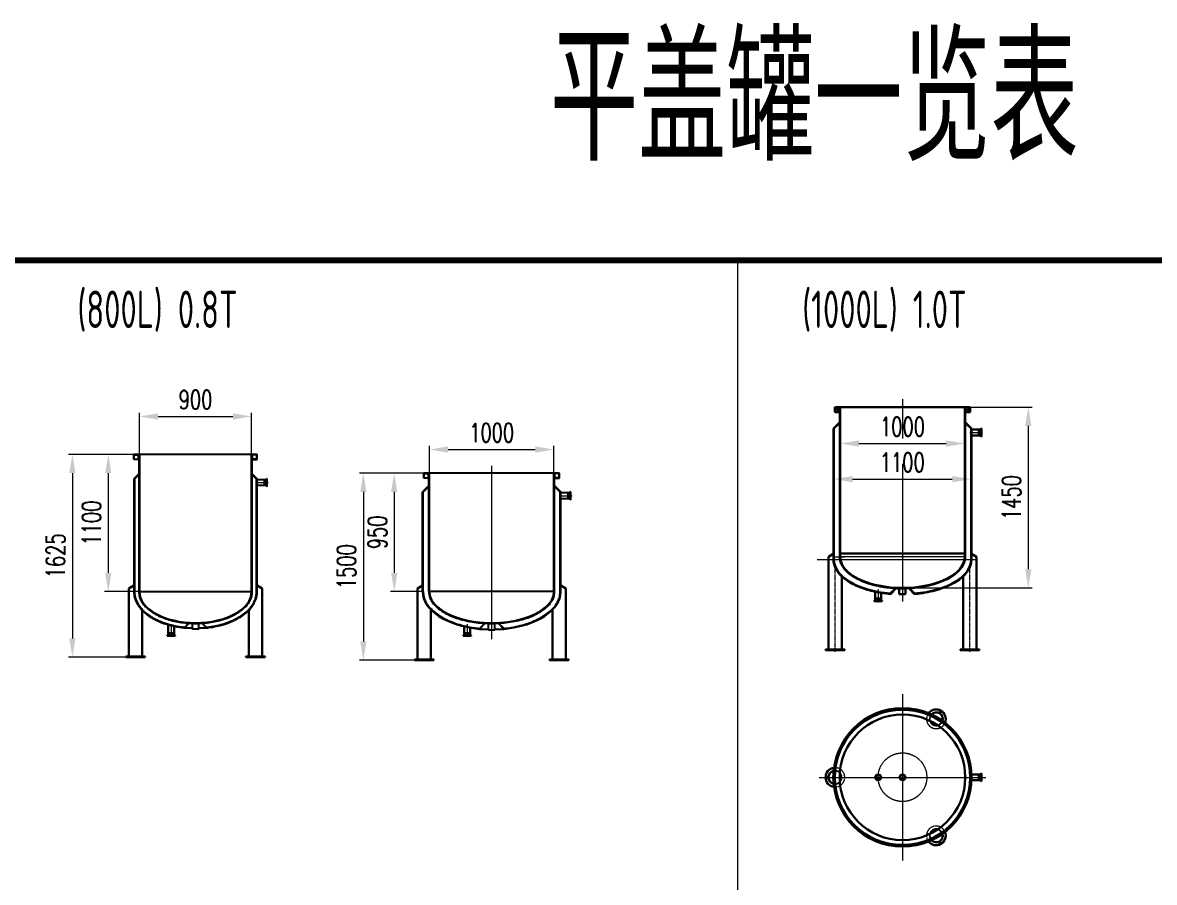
# Model space of a CAD drawing. Header units: inches. Extents: x -169 to 133840, y -13253 to 11464.
# Drawn here: x 17607 to 26689, y 4469 to 11364 of the extents above; entities that cross this region are included whole.
import ezdxf

# ---------------------------------------------------------------- set-up
doc = ezdxf.new("R2010")
doc.units = ezdxf.units.IN
doc.header["$MEASUREMENT"] = 0
doc.linetypes.add('ACAD_ISO02W100', pattern=[15, 12, -3])
doc.linetypes.add('CENTER2', pattern=[1.125, 0.75, -0.125, 0.125, -0.125])
for name, color, linetype, lineweight in [('00', 93, 'Continuous', 25), ('1', 1, 'Continuous', 15), ('cc', 93, 'Continuous', 15), ('lk', 7, 'Continuous', 30), ('xx', 1, 'ACAD_ISO02W100', 15), ('zx', 1, 'CENTER2', 15), ('标注', 93, 'Continuous', 18)]:
    doc.layers.add(name, color=color, linetype=linetype, lineweight=lineweight)
doc.styles.get("Standard").update_dxf_attribs({"font": 'isocp.shx', "width": 0.707, "bigfont": 'hztxt.shx'})
doc.styles.add('style1', font='txt.shx', dxfattribs={"width": 0.7})
doc.dimstyles.new('iso-025', dxfattribs={"dimscale": 60, "dimtxt": 2.5, "dimasz": 2.5, "dimexe": 0.5, "dimexo": 0, "dimgap": 1, "dimtad": 1, "dimdec": 0, "dimdsep": 46, "dimtxsty": 'style1', "dimcen": 3, "dimclrd": 256, "dimclre": 256, "dimclrt": 256, "dimadec": 0, "dimazin": 2, "dimtfac": 1, "dimtdec": 0, "dimtmove": 0, "dimatfit": 0, "dimfxl": 0, "dimtolj": 1, "dimtzin": 0, "dimlwd": -1, "dimlwe": -1, "dimarcsym": 0})

# ---------------------------------------------------------------- blocks, each defined once
blk = doc.blocks.new('A$C0A10510D')
at = {"layer": 'lk'}
for p, q in [((14, 56), (0, 56)), ((0, 8), (0, 56)), ((14, 8), (0, 8)), ((18.5, 64), (14, 56)), ((14, 8), (14, 56)), ((18.5, 0), (14, 8)), ((21, 64), (18.5, 64)), ((18.5, 64), (18.5, 0)), ((21, 0), (21, 64)), ((21, 0), (18.5, 0))]:
    blk.add_line(p, q, dxfattribs=at)
at = {"layer": 'xx'}
for p, q in [((21, 54), (0, 54)), ((21, 10), (0, 10))]:
    blk.add_line(p, q, dxfattribs=at)
blk = doc.blocks.new('A$C325A4956')
at = {"layer": 'lk'}
for p, q in [((0, 8), (0, 56)), ((14, 56), (0, 56)), ((14, 8), (0, 8)), ((18.5, 64), (14, 56)), ((14, 8), (14, 56)), ((18.5, 0), (14, 8)), ((18.5, 64), (18.5, 0)), ((21, 64), (18.5, 64)), ((21, 0), (18.5, 0)), ((21, 0), (21, 64))]:
    blk.add_line(p, q, dxfattribs=at)
at = {"layer": 'xx'}
for p, q in [((21, 54), (0, 54)), ((21, 10), (0, 10))]:
    blk.add_line(p, q, dxfattribs=at)
blk = doc.blocks.new('A$C145C76D1')
at = {"layer": 'lk'}
for p, q in [((71.7, 56), (14.2, 56)), ((71.7, 8), (14.2, 8))]:
    blk.add_line(p, q, dxfattribs=at)
at = {"layer": 'zx'}
blk.add_line((0, 32), (103.6, 32), dxfattribs=at)
at = {"layer": 'lk'}
blk.add_blockref('A$C0A10510D', (71.7, 0), dxfattribs=at)
at = {"layer": 'zx'}
blk.add_blockref('A$C325A4956', (71.7, 0), dxfattribs=at)
blk = doc.blocks.new('*D113')
at = {"layer": 'cc'}
for p, q in [((24167.2, 7897.6), (24167.2, 8018.7)), ((25167.2, 7889.8), (25167.2, 8018.7)), ((24317.2, 7988.7), (25017.2, 7988.7))]:
    blk.add_line(p, q, dxfattribs=at)
for points in [[(24317.2, 8013.7), (24317.2, 7963.7), (24167.2, 7988.7)], [(25017.2, 8013.7), (25017.2, 7963.7), (25167.2, 7988.7)]]:
    blk.add_solid(points, dxfattribs=at)
at = {"layer": 'Defpoints', "color": 0}
for p in [(25167.2, 7988.7), (24167.2, 7897.6), (25167.2, 7889.8)]:
    blk.add_point(p, dxfattribs=at)
at = {"layer": 'cc', "insert": (24667.2, 8123.7), "char_height": 150, "attachment_point": 5, "style": 'style1'}
blk.add_mtext('\\A1;1000', dxfattribs=at)
blk = doc.blocks.new('*D114')
at = {"layer": 'cc'}
for p, q in [((24117.2, 7659.2), (24117.2, 7732.7)), ((25217.2, 7664.7), (25217.2, 7732.7)), ((24267.2, 7702.7), (25067.2, 7702.7))]:
    blk.add_line(p, q, dxfattribs=at)
for points in [[(24267.2, 7727.7), (24267.2, 7677.7), (24117.2, 7702.7)], [(25067.2, 7727.7), (25067.2, 7677.7), (25217.2, 7702.7)]]:
    blk.add_solid(points, dxfattribs=at)
at = {"layer": 'Defpoints', "color": 0}
for p in [(24117.2, 7659.2), (25217.2, 7702.7), (25217.2, 7664.7)]:
    blk.add_point(p, dxfattribs=at)
at = {"layer": 'cc', "insert": (24665.5, 7837.7), "char_height": 150, "attachment_point": 5, "style": 'style1'}
blk.add_mtext('\\A1;1100', dxfattribs=at)
blk = doc.blocks.new('*D115')
at = {"layer": 'cc'}
for p, q in [((25211.2, 8280.2), (25706.9, 8280.2)), ((25676.9, 8130.2), (25676.9, 6980.2)), ((24667.2, 6830.2), (25706.9, 6830.2))]:
    blk.add_line(p, q, dxfattribs=at)
for points in [[(25651.9, 8130.2), (25701.9, 8130.2), (25676.9, 8280.2)], [(25651.9, 6980.2), (25701.9, 6980.2), (25676.9, 6830.2)]]:
    blk.add_solid(points, dxfattribs=at)
at = {"layer": 'Defpoints', "color": 0}
for p in [(25211.2, 8280.2), (24667.2, 6830.2), (25676.9, 6830.2)]:
    blk.add_point(p, dxfattribs=at)
at = {"layer": 'cc', "insert": (25541.9, 7555.2), "char_height": 150, "attachment_point": 5, "rotation": 90, "style": 'style1'}
blk.add_mtext('\\A1;1450', dxfattribs=at)
blk = doc.blocks.new('*D237')
at = {"layer": 'cc'}
for p, q in [((18544, 7900.9), (18544, 8235.7)), ((18694, 8205.7), (19294, 8205.7)), ((19444, 7900.9), (19444, 8235.7))]:
    blk.add_line(p, q, dxfattribs=at)
for points in [[(18694, 8230.7), (18694, 8180.7), (18544, 8205.7)], [(19294, 8230.7), (19294, 8180.7), (19444, 8205.7)]]:
    blk.add_solid(points, dxfattribs=at)
at = {"layer": 'Defpoints', "color": 0}
for p in [(19444, 8205.7), (18544, 7900.9), (19444, 7900.9)]:
    blk.add_point(p, dxfattribs=at)
at = {"layer": 'cc', "insert": (18994, 8340.7), "char_height": 150, "attachment_point": 5, "style": 'style1'}
blk.add_mtext('\\A1;900', dxfattribs=at)
blk = doc.blocks.new('*D238')
at = {"layer": 'cc'}
for p, q in [((20825.7, 7750.9), (20310.7, 7750.9)), ((20340.7, 7600.9), (20340.7, 6400.9)), ((20751.7, 6250.9), (20310.7, 6250.9))]:
    blk.add_line(p, q, dxfattribs=at)
for points in [[(20315.7, 7600.9), (20365.7, 7600.9), (20340.7, 7750.9)], [(20315.7, 6400.9), (20365.7, 6400.9), (20340.7, 6250.9)]]:
    blk.add_solid(points, dxfattribs=at)
at = {"layer": 'Defpoints', "color": 0}
for p in [(20825.7, 7750.9), (20340.7, 6250.9), (20751.7, 6250.9)]:
    blk.add_point(p, dxfattribs=at)
at = {"layer": 'cc', "insert": (20205.7, 7000.9), "char_height": 150, "attachment_point": 5, "rotation": 90, "style": 'style1'}
blk.add_mtext('\\A1;1500', dxfattribs=at)
blk = doc.blocks.new('*D239')
at = {"layer": 'cc'}
for p, q in [((20870.7, 7750.9), (20870.7, 7970.3)), ((21020.7, 7940.3), (21720.7, 7940.3)), ((21870.7, 7750.9), (21870.7, 7970.3))]:
    blk.add_line(p, q, dxfattribs=at)
for points in [[(21020.7, 7965.3), (21020.7, 7915.3), (20870.7, 7940.3)], [(21720.7, 7965.3), (21720.7, 7915.3), (21870.7, 7940.3)]]:
    blk.add_solid(points, dxfattribs=at)
at = {"layer": 'Defpoints', "color": 0}
for p in [(21870.7, 7940.3), (20870.7, 7750.9), (21870.7, 7750.9)]:
    blk.add_point(p, dxfattribs=at)
at = {"layer": 'cc', "insert": (21370.7, 8075.3), "char_height": 150, "attachment_point": 5, "style": 'style1'}
blk.add_mtext('\\A1;1000', dxfattribs=at)
blk = doc.blocks.new('*D240')
at = {"layer": 'cc'}
for p, q in [((20825.7, 7750.9), (20558.5, 7750.9)), ((20588.5, 7600.9), (20588.5, 6950.9)), ((20815.7, 6800.9), (20558.5, 6800.9))]:
    blk.add_line(p, q, dxfattribs=at)
for points in [[(20563.5, 7600.9), (20613.5, 7600.9), (20588.5, 7750.9)], [(20563.5, 6950.9), (20613.5, 6950.9), (20588.5, 6800.9)]]:
    blk.add_solid(points, dxfattribs=at)
at = {"layer": 'Defpoints', "color": 0}
for p in [(20825.7, 7750.9), (20588.5, 6800.9), (20815.7, 6800.9)]:
    blk.add_point(p, dxfattribs=at)
at = {"layer": 'cc', "insert": (20453.5, 7275.9), "char_height": 150, "attachment_point": 5, "rotation": 90, "style": 'style1'}
blk.add_mtext('\\A1;950', dxfattribs=at)
blk = doc.blocks.new('*D241')
at = {"layer": 'cc'}
for p, q in [((18499, 7900.9), (17975.9, 7900.9)), ((18005.9, 7750.9), (18005.9, 6425.9)), ((18435, 6275.9), (17975.9, 6275.9))]:
    blk.add_line(p, q, dxfattribs=at)
for points in [[(17980.9, 7750.9), (18030.9, 7750.9), (18005.9, 7900.9)], [(17980.9, 6425.9), (18030.9, 6425.9), (18005.9, 6275.9)]]:
    blk.add_solid(points, dxfattribs=at)
at = {"layer": 'Defpoints', "color": 0}
for p in [(18499, 7900.9), (18005.9, 6275.9), (18435, 6275.9)]:
    blk.add_point(p, dxfattribs=at)
at = {"layer": 'cc', "insert": (17870.9, 7088.4), "char_height": 150, "attachment_point": 5, "rotation": 90, "style": 'style1'}
blk.add_mtext('\\A1;1625', dxfattribs=at)
blk = doc.blocks.new('*D242')
at = {"layer": 'cc'}
for p, q in [((18499, 7900.9), (18264.2, 7900.9)), ((18294.2, 7750.9), (18294.2, 6950.9)), ((18544, 6800.9), (18264.2, 6800.9))]:
    blk.add_line(p, q, dxfattribs=at)
for points in [[(18269.2, 7750.9), (18319.2, 7750.9), (18294.2, 7900.9)], [(18269.2, 6950.9), (18319.2, 6950.9), (18294.2, 6800.9)]]:
    blk.add_solid(points, dxfattribs=at)
at = {"layer": 'Defpoints', "color": 0}
for p in [(18499, 7900.9), (18294.2, 6800.9), (18544, 6800.9)]:
    blk.add_point(p, dxfattribs=at)
at = {"layer": 'cc', "insert": (18159.2, 7350.9), "char_height": 150, "attachment_point": 5, "rotation": 90, "style": 'style1'}
blk.add_mtext('\\A1;1100', dxfattribs=at)

msp = doc.modelspace()

# ---------------------------------------------------------------- hatches: boundary and pattern name
at = {"layer": '标注', "lineweight": 15}
h = msp.add_hatch(dxfattribs=at)
h.set_pattern_fill('ANSI31', color=256, scale=3, style=0)
h.set_pattern_definition([(45, (49940.786, 5192.888), (-6.735192, 6.735192), [])])
h.paths.add_polyline_path([(24163.2, 8280.2), (24123.2, 8280.2), (24123.2, 8240.2), (24163.2, 8240.2)])
h.paths.add_polyline_path([(24160.2, 8277.2), (24160.2, 8243.2), (24126.2, 8243.2), (24126.2, 8277.2)], flags=16)
h = msp.add_hatch(dxfattribs=at)
h.set_pattern_fill('ANSI31', color=256, scale=3, style=0)
h.set_pattern_definition([(45, (49938.786, 5192.888), (-6.735192, 6.735192), [])])
h.paths.add_polyline_path([(25211.2, 8280.2), (25171.2, 8280.2), (25171.2, 8240.2), (25211.2, 8240.2)])
h.paths.add_polyline_path([(25208.2, 8277.2), (25174.2, 8277.2), (25174.2, 8243.2), (25208.2, 8243.2)], flags=16)
for points in [[(24115.1, 8110.2), (24114.2, 8109.4), (24114.2, 8108.1), (24117.2, 8108.1)], [(25220.2, 8109.4), (25219.3, 8110.2), (25217.2, 8108.1), (25220.2, 8108.1)]]:
    msp.add_hatch(color=256, dxfattribs=at).paths.add_polyline_path(points)
h = msp.add_hatch(color=256, dxfattribs=at)
edge = h.paths.add_edge_path()
edge.add_spline(control_points=[(24163.2, 8158.1), (24161.4, 8157.1), (24159.6, 8156.2), (24159.8, 8154.9)], knot_values=[4.332554, 4.332554, 4.332554, 4.332554, 8.955947, 8.955947, 8.955947, 8.955947], degree=3, periodic=0)
edge.add_spline(control_points=[(24159.8, 8154.9), (24159.8, 8154.9), (24159.9, 8154.1), (24160.9, 8153.2), (24161.9, 8152.8)], knot_values=[1.332532, 1.332532, 1.332532, 1.332532, 1.332599, 4.332554, 4.332554, 4.332554, 4.332554], degree=3, periodic=0)
edge.add_spline(control_points=[(24161.9, 8152.8), (24162.4, 8152.7), (24162.8, 8152.6), (24163.2, 8152.5)], knot_values=[0.000066, 0.000066, 0.000066, 0.000066, 1.332532, 1.332532, 1.332532, 1.332532], degree=3, periodic=0)
edge.add_line((24163.2, 8152.5), (24163.2, 8158.1))
h = msp.add_hatch(color=256, dxfattribs=at)
edge = h.paths.add_edge_path()
edge.add_spline(control_points=[(25174.6, 8154.9), (25174.9, 8156.2), (25173, 8157.1), (25171.2, 8158.1)], knot_values=[4.332493, 4.332493, 4.332493, 4.332493, 8.956008, 8.956008, 8.956008, 8.956008], degree=3, periodic=0)
edge.add_line((25171.2, 8158.1), (25171.2, 8152.5))
edge.add_spline(control_points=[(25171.2, 8152.5), (25171.7, 8152.6), (25172.1, 8152.7), (25172.5, 8152.8)], knot_values=[0, 0, 0, 0, 1.332493, 1.332493, 1.332493, 1.332493], degree=3, periodic=0)
edge.add_spline(control_points=[(25172.5, 8152.8), (25173.5, 8153.2), (25174.5, 8154.1), (25174.6, 8154.9)], knot_values=[1.332493, 1.332493, 1.332493, 1.332493, 4.332493, 4.332493, 4.332493, 4.332493], degree=3, periodic=0)
h = msp.add_hatch(dxfattribs=at)
h.set_pattern_fill('ANSI31', color=256, scale=0.5, style=0)
h.set_pattern_definition([(135, (36620.2502, 3248.3192), (1.12253202, 1.12253202), [])])
h.paths.add_polyline_path([(24050.2, 6335.2), (24054.7, 6335.2), (24054.7, 6330.2), (24050.2, 6330.2)])
edge = h.paths.add_edge_path()
edge.add_line((24068.7, 6335.2), (24070.6, 6335.2))
edge.add_spline(control_points=[(24070.6, 6335.2), (24071.5, 6334.5), (24073.2, 6333), (24072.1, 6331.1), (24071.5, 6330.2)], knot_values=[0, 0, 0, 0, 2.93911, 5.826758, 5.826758, 5.826758, 5.826758], degree=3, periodic=0)
edge.add_line((24071.5, 6330.2), (24068.7, 6330.2))
edge.add_line((24068.7, 6330.2), (24068.7, 6335.2))

# ---------------------------------------------------------------- linework, layer by layer
for p, q in [((19489, 7900.9), (18499, 7900.9)), ((18499, 7860.9), (18499, 7900.9)), ((18539, 7860.9), (18499, 7860.9)), ((18502, 7863.9), (18502, 7897.9)), ((18502, 7897.9), (18536, 7897.9)), ((18502, 7863.9), (18536, 7863.9)), ((18536, 7863.9), (18536, 7897.9)), ((18539, 7900.9), (18539, 6800.9)), ((18544, 7900.9), (18544, 6800.9)), ((19444, 6800.9), (19444, 7900.9)), ((19449, 6800.9), (19449, 7900.9)), ((19449, 7860.9), (19489, 7860.9)), ((19452, 7863.9), (19452, 7897.9)), ((19486, 7897.9), (19452, 7897.9)), ((19486, 7863.9), (19452, 7863.9)), ((19486, 7863.9), (19486, 7897.9)), ((19489, 7860.9), (19489, 7900.9)), ((18539, 7745.9), (18499, 7705.9)), ((18539, 7738.8), (18504, 7703.8)), ((19449, 7745.9), (19489, 7705.9)), ((19449, 7738.8), (19484, 7703.8)), ((21915.7, 7750.9), (20825.7, 7750.9)), ((20825.7, 7710.9), (20825.7, 7750.9)), ((20828.7, 7713.9), (20828.7, 7747.9)), ((20828.7, 7747.9), (20862.7, 7747.9)), ((20862.7, 7713.9), (20862.7, 7747.9)), ((20865.7, 6800.9), (20865.7, 7750.9)), ((20870.7, 6800.9), (20870.7, 7750.9)), ((21870.7, 6800.9), (21870.7, 7750.9)), ((21875.7, 6800.9), (21875.7, 7750.9)), ((21878.7, 7713.9), (21878.7, 7747.9)), ((21912.7, 7747.9), (21878.7, 7747.9)), ((21912.7, 7713.9), (21912.7, 7747.9)), ((21915.7, 7710.9), (21915.7, 7750.9)), ((18499, 7705.9), (18499, 6800.9)), ((18504, 7703.8), (18504, 6800.9)), ((19484, 6800.9), (19484, 7703.8)), ((19548, 7698.7), (19484, 7698.7)), ((19548, 7650.7), (19484, 7650.7)), ((19489, 6800.9), (19489, 7705.9)), ((19548, 7650.7), (19548, 7698.7)), ((19562, 7698.7), (19548, 7698.7)), ((19562, 7698.7), (19548, 7698.7)), ((19548, 7650.7), (19548, 7698.7)), ((19562, 7650.7), (19548, 7650.7)), ((19562, 7650.7), (19548, 7650.7)), ((19566.5, 7706.7), (19562, 7698.7)), ((19566.5, 7706.7), (19562, 7698.7)), ((19562, 7650.7), (19562, 7698.7)), ((19562, 7650.7), (19562, 7698.7)), ((19566.5, 7642.7), (19562, 7650.7)), ((19566.5, 7642.7), (19562, 7650.7)), ((19566.5, 7706.7), (19566.5, 7642.7)), ((19569, 7706.7), (19566.5, 7706.7)), ((19569, 7706.7), (19566.5, 7706.7)), ((19566.5, 7706.7), (19566.5, 7642.7)), ((19569, 7642.7), (19566.5, 7642.7)), ((19569, 7642.7), (19566.5, 7642.7)), ((19569, 7642.7), (19569, 7706.7)), ((19569, 7642.7), (19569, 7706.7)), ((20865.7, 7650.9), (20815.7, 7600.9)), ((20865.7, 7643.8), (20820.7, 7598.8)), ((20865.7, 7710.9), (20825.7, 7710.9)), ((20828.7, 7713.9), (20862.7, 7713.9)), ((21875.7, 7710.9), (21915.7, 7710.9)), ((21875.7, 7650.9), (21925.7, 7600.9)), ((21875.7, 7643.8), (21920.7, 7598.8)), ((21912.7, 7713.9), (21878.7, 7713.9)), ((20815.7, 6800.9), (20815.7, 7600.9)), ((20820.7, 7598.8), (20815.7, 7598.8)), ((20820.7, 7598.8), (20817.2, 7602.3)), ((20820.7, 6800.9), (20820.7, 7598.8)), ((21920.7, 7598.8), (21924.2, 7602.3)), ((21920.7, 6800.9), (21920.7, 7598.8)), ((21920.7, 7598.8), (21925.7, 7598.8)), ((21984.7, 7593.7), (21920.7, 7593.7)), ((21984.7, 7545.7), (21920.7, 7545.7)), ((21925.7, 6800.9), (21925.7, 7600.9)), ((21984.7, 7545.7), (21984.7, 7593.7)), ((21998.7, 7593.7), (21984.7, 7593.7)), ((21998.7, 7593.7), (21984.7, 7593.7)), ((21984.7, 7545.7), (21984.7, 7593.7)), ((21998.7, 7545.7), (21984.7, 7545.7)), ((21998.7, 7545.7), (21984.7, 7545.7)), ((22003.2, 7601.7), (21998.7, 7593.7)), ((22003.2, 7601.7), (21998.7, 7593.7)), ((21998.7, 7545.7), (21998.7, 7593.7)), ((21998.7, 7545.7), (21998.7, 7593.7)), ((22003.2, 7537.7), (21998.7, 7545.7)), ((22003.2, 7537.7), (21998.7, 7545.7)), ((22003.2, 7601.7), (22003.2, 7537.7)), ((22005.7, 7601.7), (22003.2, 7601.7)), ((22005.7, 7601.7), (22003.2, 7601.7)), ((22003.2, 7601.7), (22003.2, 7537.7)), ((22005.7, 7537.7), (22005.7, 7601.7)), ((22005.7, 7537.7), (22005.7, 7601.7)), ((22005.7, 7537.7), (22003.2, 7537.7)), ((22005.7, 7537.7), (22003.2, 7537.7)), ((18544, 6800.9), (19444, 6800.9)), ((21870.7, 6800.9), (20870.7, 6800.9)), ((18902.1, 6510.8), (18943.7, 6552.4)), ((18905.9, 6510.4), (18947.7, 6552.2)), ((18968.5, 6500.9), (18968.5, 6551.3)), ((19019.5, 6500.9), (19019.5, 6551.3)), ((19082.1, 6510.4), (19040.3, 6552.2)), ((19085.9, 6510.8), (19044.3, 6552.4)), ((21269, 6501), (21315.3, 6547.4)), ((21272.8, 6500.6), (21319.4, 6547.2)), ((21345.2, 6490.9), (21345.2, 6551.3)), ((21396.2, 6490.9), (21396.2, 6551.3)), ((21468.6, 6500.6), (21422.1, 6547.2)), ((21472.4, 6501), (21426.1, 6547.4)), ((18905.9, 6510.4), (18968.5, 6510.4)), ((19019.5, 6500.9), (18968.5, 6500.9)), ((19019.5, 6510.4), (19082.1, 6510.4)), ((21272.8, 6500.6), (21345.2, 6500.6)), ((21396.2, 6490.9), (21345.2, 6490.9)), ((21396.2, 6500.6), (21468.6, 6500.6))]:
    msp.add_line(p, q)
at = {"lineweight": 30}
for p, q in [((24667.2, 7105.2), (24167.2, 7105.2)), ((24667.2, 7105.2), (24167.2, 7105.2)), ((25167.2, 7105.2), (24667.2, 7105.2)), ((25167.2, 7105.2), (24667.2, 7105.2))]:
    msp.add_line(p, q, dxfattribs=at)
for centre, radius in [((24667.2, 5311.2), 555), ((24667.2, 5311.2), 544), ((24667.2, 5311.2), 504), ((24472.2, 5311.2), 23), ((24472.2, 5311.2), 20), ((24667.2, 5311.2), 23), ((24667.2, 5311.2), 20)]:
    msp.add_circle(centre, radius, dxfattribs=at)
for centre, major_axis, ratio, start_param, end_param in [((18994, 6800.9), (450, 0), 0.555556, 3.141593, 6.283185), ((21370.7, 6800.9), (-555, 0), 0.54955, 0, 1.393508), ((21370.7, 6800.9), (-500, 0), 0.5, 0, 3.141593), ((21370.7, 6800.9), (-555, 0), 0.54955, 1.748085, 3.141593)]:
    msp.add_ellipse(centre, major_axis=major_axis, ratio=ratio, start_param=start_param, end_param=end_param)
for points, knots in [([(18499, 6800.9), (18499, 6792.8), (18499.5, 6784.8), (18501.6, 6768.8), (18503.2, 6760.8), (18507.4, 6745.1), (18509.9, 6737.4), (18516, 6722.2), (18519.5, 6714.8), (18527.4, 6700.2), (18531.8, 6693.1), (18540.9, 6679.8), (18545.6, 6673.6), (18555.6, 6661.6), (18560.9, 6655.7), (18572.8, 6643.5), (18579.5, 6637.2), (18593.6, 6625.1), (18601, 6619.2), (18616.5, 6607.8), (18624.7, 6602.3), (18641.6, 6591.7), (18650.4, 6586.6), (18675.1, 6573.3), (18691.5, 6565.6), (18722.7, 6552.7), (18737.1, 6547.4), (18766.6, 6537.8), (18781.8, 6533.4), (18812.9, 6525.6), (18828.7, 6522.1), (18860.9, 6516.2), (18877.3, 6513.8), (18897.8, 6511.3), (18901.9, 6510.9), (18905.9, 6510.4)], [3.141593, 3.141593, 3.141593, 3.141593, 3.214595, 3.214595, 3.287597, 3.287597, 3.360599, 3.360599, 3.433601, 3.433601, 3.506603, 3.506603, 3.573037, 3.573037, 3.639472, 3.639472, 3.714771, 3.714771, 3.790071, 3.790071, 3.866286, 3.866286, 3.942501, 3.942501, 4.074185, 4.074185, 4.180644, 4.180644, 4.287103, 4.287103, 4.393562, 4.393562, 4.500021, 4.500021, 4.525987, 4.525987, 4.525987, 4.525987]), ([(18504, 6800.9), (18504, 6793), (18504.5, 6785.1), (18506.7, 6768.4), (18508.6, 6759.6), (18513.5, 6742.3), (18516.6, 6733.8), (18523.2, 6718.6), (18526.6, 6711.9), (18534.2, 6698.7), (18538.3, 6692.2), (18548, 6678.6), (18553.7, 6671.4), (18566, 6657.4), (18572.6, 6650.7), (18586.6, 6637.6), (18594, 6631.3), (18609.5, 6619), (18617.7, 6613.2), (18634.6, 6601.8), (18643.5, 6596.4), (18671.1, 6580.7), (18690.8, 6571.2), (18732.5, 6554.1), (18754.4, 6546.6), (18799.8, 6533.6), (18823.4, 6528.1), (18866.9, 6520.3), (18886.7, 6517.5), (18906.6, 6515.4)], [3.141593, 3.141593, 3.141593, 3.141593, 3.215088, 3.215088, 3.298137, 3.298137, 3.381187, 3.381187, 3.449297, 3.449297, 3.517407, 3.517407, 3.597175, 3.597175, 3.676942, 3.676942, 3.75671, 3.75671, 3.836478, 3.836478, 3.916246, 3.916246, 4.076705, 4.076705, 4.237164, 4.237164, 4.397623, 4.397623, 4.526394, 4.526394, 4.526394, 4.526394]), ([(18539, 6800.9), (18539, 6792.8), (18539.7, 6784.8), (18542.9, 6765.4), (18546.2, 6754.1), (18555.3, 6732), (18561.2, 6721.1), (18575.5, 6699.9), (18583.9, 6689.6), (18602.9, 6669.8), (18613.6, 6660.2), (18637.1, 6642), (18649.9, 6633.4), (18677.5, 6617.1), (18692.2, 6609.5), (18723.3, 6595.4), (18739.7, 6589), (18773.8, 6577.3), (18791.5, 6572.1), (18828.1, 6563.1), (18846.9, 6559.2), (18885.2, 6553), (18904.8, 6550.5), (18944.3, 6547.1), (18964.2, 6546.2), (19004.2, 6545.7), (19024.2, 6546.2), (19063.9, 6548.6), (19083.6, 6550.6), (19122.4, 6555.9), (19141.5, 6559.3), (19178.7, 6567.5), (19196.8, 6572.2), (19231.8, 6583), (19248.6, 6589.1), (19280.8, 6602.4), (19296.1, 6609.6), (19324.8, 6625.2), (19338.3, 6633.5), (19363.2, 6651.1), (19374.6, 6660.4), (19395.2, 6679.7), (19404.3, 6689.8), (19420.2, 6710.6), (19426.9, 6721.3), (19437.7, 6743.2), (19441.9, 6754.4), (19447.5, 6777), (19448.9, 6788.4), (19449, 6800.2), (19449, 6800.5), (19449, 6800.9)], [3.141593, 3.141593, 3.141593, 3.141593, 3.234741, 3.234741, 3.367106, 3.367106, 3.499471, 3.499471, 3.631836, 3.631836, 3.764202, 3.764202, 3.896567, 3.896567, 4.028932, 4.028932, 4.161297, 4.161297, 4.293662, 4.293662, 4.426027, 4.426027, 4.558392, 4.558392, 4.690757, 4.690757, 4.823122, 4.823122, 4.955488, 4.955488, 5.087853, 5.087853, 5.220218, 5.220218, 5.352583, 5.352583, 5.484948, 5.484948, 5.617313, 5.617313, 5.749678, 5.749678, 5.882043, 5.882043, 6.014409, 6.014409, 6.146774, 6.146774, 6.279139, 6.279139, 6.283185, 6.283185, 6.283185, 6.283185]), ([(19081.4, 6515.4), (19088.7, 6516.2), (19096.1, 6517), (19124.9, 6520.8), (19146.1, 6524.5), (19187.5, 6533.6), (19207.7, 6538.9), (19246.8, 6551.1), (19265.6, 6558), (19301.5, 6573.4), (19318.7, 6581.8), (19351, 6600), (19366.1, 6609.9), (19394.1, 6631), (19407, 6642.2), (19426.7, 6662.5), (19434.2, 6671.2), (19449.5, 6691.4), (19456.8, 6703.1), (19466.4, 6722), (19469.5, 6729), (19474.8, 6743.3), (19477, 6750.5), (19481.1, 6767.4), (19482.7, 6777.1), (19483.8, 6791.6), (19484, 6796.2), (19484, 6800.9)], [4.898385, 4.898385, 4.898385, 4.898385, 4.945895, 4.945895, 5.086182, 5.086182, 5.226468, 5.226468, 5.366754, 5.366754, 5.507041, 5.507041, 5.647327, 5.647327, 5.787613, 5.787613, 5.886713, 5.886713, 6.009315, 6.009315, 6.078831, 6.078831, 6.148346, 6.148346, 6.239846, 6.239846, 6.283185, 6.283185, 6.283185, 6.283185]), ([(19082.1, 6510.4), (19087.6, 6511), (19093.1, 6511.6), (19120, 6515), (19141.1, 6518.5), (19182.4, 6527.2), (19202.6, 6532.3), (19238.1, 6543), (19253.6, 6548.4), (19281.1, 6559.1), (19293.1, 6564.2), (19316.5, 6575.3), (19327.8, 6581.2), (19349.5, 6593.5), (19359.9, 6600), (19379.4, 6613.4), (19388.4, 6620.3), (19405.6, 6634.6), (19413.7, 6642), (19428.9, 6657.5), (19435.9, 6665.5), (19446.9, 6679.6), (19451.1, 6685.5), (19459, 6697.6), (19462.6, 6703.8), (19469.5, 6717), (19472.8, 6724.1), (19479.1, 6740.2), (19481.9, 6749.3), (19486.2, 6767.7), (19487.7, 6777.1), (19488.8, 6791.3), (19489, 6796.1), (19489, 6800.9)], [4.898793, 4.898793, 4.898793, 4.898793, 4.934089, 4.934089, 5.072417, 5.072417, 5.210744, 5.210744, 5.323782, 5.323782, 5.417387, 5.417387, 5.510992, 5.510992, 5.604597, 5.604597, 5.694507, 5.694507, 5.784417, 5.784417, 5.874327, 5.874327, 5.937056, 5.937056, 5.999784, 5.999784, 6.069116, 6.069116, 6.15439, 6.15439, 6.239665, 6.239665, 6.283185, 6.283185, 6.283185, 6.283185]), ([(20820.7, 6800.9), (20820.7, 6790.9), (20821.6, 6781), (20825.9, 6757.8), (20830, 6744.5), (20841.4, 6718.4), (20848.8, 6705.5), (20866.7, 6680.3), (20877.2, 6668), (20901.2, 6644.3), (20914.7, 6632.8), (20944.5, 6611), (20960.7, 6600.7), (20995.7, 6581.2), (21014.3, 6572.1), (21053.8, 6555.4), (21074.6, 6547.8), (21117.9, 6534.2), (21140.3, 6528.2), (21186.6, 6517.9), (21210.4, 6513.6), (21248.7, 6508.2), (21263, 6506.6), (21277.4, 6505.2)], [0, 0, 0, 0, 0.100599, 0.100599, 0.236276, 0.236276, 0.371953, 0.371953, 0.50763, 0.50763, 0.643307, 0.643307, 0.778984, 0.778984, 0.914661, 0.914661, 1.050338, 1.050338, 1.186014, 1.186014, 1.321691, 1.321691, 1.401032, 1.401032, 1.401032, 1.401032]), ([(20865.7, 6800.9), (20865.7, 6793), (20866.4, 6785.1), (20869.3, 6769.4), (20871.4, 6761.6), (20878.6, 6742.1), (20884.5, 6730.6), (20899.4, 6708.2), (20908.3, 6697.3), (20929.1, 6676.3), (20940.9, 6666.1), (20967.1, 6646.8), (20981.5, 6637.6), (21012.6, 6620.4), (21029.4, 6612.3), (21064.9, 6597.4), (21083.7, 6590.5), (21122.9, 6578.2), (21143.3, 6572.7), (21185.5, 6563.3), (21207.3, 6559.2), (21251.7, 6552.7), (21274.3, 6550.3), (21320, 6546.9), (21343.1, 6546), (21389.3, 6545.8), (21412.5, 6546.5), (21458.3, 6549.4), (21481, 6551.7), (21525.6, 6557.8), (21547.5, 6561.6), (21590, 6570.8), (21610.7, 6576), (21650.3, 6588), (21669.3, 6594.7), (21705.4, 6609.3), (21722.4, 6617.2), (21754.1, 6634.2), (21768.9, 6643.2), (21795.7, 6662.3), (21807.9, 6672.3), (21829.4, 6693.1), (21838.7, 6704), (21854.3, 6726.2), (21860.7, 6737.7), (21870.1, 6761), (21873.2, 6772.8), (21875.4, 6790.1), (21875.7, 6795.5), (21875.7, 6800.9)], [0, 0, 0, 0, 0.09109, 0.09109, 0.182179, 0.182179, 0.320149, 0.320149, 0.458119, 0.458119, 0.596089, 0.596089, 0.734059, 0.734059, 0.872029, 0.872029, 1.009999, 1.009999, 1.147969, 1.147969, 1.285939, 1.285939, 1.423908, 1.423908, 1.561878, 1.561878, 1.699848, 1.699848, 1.837818, 1.837818, 1.975788, 1.975788, 2.113758, 2.113758, 2.251728, 2.251728, 2.389698, 2.389698, 2.527668, 2.527668, 2.665638, 2.665638, 2.803608, 2.803608, 2.941578, 2.941578, 3.079548, 3.079548, 3.141593, 3.141593, 3.141593, 3.141593]), ([(21464, 6505.2), (21486.5, 6507.3), (21508.7, 6510.2), (21554.4, 6517.8), (21577.8, 6522.7), (21623.2, 6534.1), (21645.1, 6540.6), (21687.3, 6555.3), (21707.4, 6563.4), (21745.4, 6581.1), (21763.4, 6590.6), (21796.7, 6610.9), (21812, 6621.6), (21840, 6644.1), (21852.5, 6655.8), (21874.6, 6680.1), (21884.1, 6692.6), (21899.9, 6718.2), (21906.2, 6731.2), (21915.5, 6757.6), (21918.5, 6770.9), (21920.4, 6789.8), (21920.7, 6795.3), (21920.7, 6800.9)], [1.740561, 1.740561, 1.740561, 1.740561, 1.864399, 1.864399, 2.000076, 2.000076, 2.135753, 2.135753, 2.271429, 2.271429, 2.407106, 2.407106, 2.542783, 2.542783, 2.67846, 2.67846, 2.814137, 2.814137, 2.949814, 2.949814, 3.085491, 3.085491, 3.141593, 3.141593, 3.141593, 3.141593])]:
    msp.add_open_spline(points, degree=3, knots=knots)
at = {"layer": '00', "color": 7, "const_width": 48}
msp.add_lwpolyline([(35042, -7760.9), (35042, 9459.1), (11642, 9459.1), (11642, -7760.9), (35042, -7760.9)], dxfattribs=at)
at = {"layer": '1', "ltscale": 2.5}
msp.add_line((23342, 9459.1), (23342, -7760.9), dxfattribs=at)
at = {"layer": 'lk'}
for p, q in [((24123.2, 8240.2), (24123.2, 8280.2)), ((24123.2, 8280.2), (25211.2, 8280.2)), ((24126.2, 8243.2), (24126.2, 8277.2)), ((24126.2, 8277.2), (24160.2, 8277.2)), ((24160.2, 8243.2), (24160.2, 8277.2)), ((24163.2, 7080.2), (24163.2, 8280.2)), ((24167.2, 7080.2), (24167.2, 8280.2)), ((25167.2, 7080.2), (25167.2, 8280.2)), ((25171.2, 7080.2), (25171.2, 8280.2)), ((25174.2, 8243.2), (25174.2, 8277.2)), ((25208.2, 8277.2), (25174.2, 8277.2)), ((25208.2, 8243.2), (25208.2, 8277.2)), ((25211.2, 8240.2), (25211.2, 8280.2)), ((24123.2, 8240.2), (24163.2, 8240.2)), ((24126.2, 8243.2), (24160.2, 8243.2)), ((25171.2, 8240.2), (25211.2, 8240.2)), ((25208.2, 8243.2), (25174.2, 8243.2)), ((24160.1, 8155.2), (24114.2, 8109.4)), ((24114.2, 7055.2), (24114.2, 8109.4)), ((24117.2, 8108.1), (24114.2, 8108.1)), ((24117.2, 8108.1), (24115.1, 8110.2)), ((24162.2, 8153.1), (24117.2, 8108.1)), ((24117.2, 7055.2), (24117.2, 8108.1)), ((25172.5, 8152.8), (25217.2, 8108.1)), ((25174.6, 8154.9), (25220.2, 8109.4)), ((25217.2, 8108.1), (25219.3, 8110.2)), ((25217.2, 8108.1), (25219.3, 8110.2)), ((25217.2, 7055.2), (25217.2, 8108.1)), ((25217.2, 8108.1), (25220.2, 8108.1)), ((25217.2, 8108.1), (25220.2, 8108.1)), ((25220.2, 7055.2), (25220.2, 8109.4)), ((24073.2, 7080.2), (24113.7, 7103.6)), ((24073.2, 7080.2), (24112.2, 7102.7)), ((25261.2, 7080.2), (25220.2, 7103.9)), ((25261.2, 7080.2), (25222.2, 7102.7)), ((24073.2, 6335.2), (24073.2, 7080.2)), ((25261.2, 6335.2), (25261.2, 7080.2)), ((24181.2, 6335.2), (24181.2, 6926.4)), ((25153.2, 6335.2), (25153.2, 6926.4)), ((18458, 6825.9), (18499, 6849.5)), ((18458, 6825.9), (18497, 6848.4)), ((18458, 6280.9), (18458, 6825.9)), ((19530, 6825.9), (19489, 6849.5)), ((19530, 6825.9), (19491, 6848.4)), ((19530, 6280.9), (19530, 6825.9)), ((20774.7, 6825.9), (20815.7, 6849.5)), ((20774.7, 6825.9), (20813.7, 6848.4)), ((20774.7, 6255.9), (20774.7, 6825.9)), ((21966.7, 6825.9), (21925.7, 6849.5)), ((21966.7, 6825.9), (21927.7, 6848.4)), ((21966.7, 6255.9), (21966.7, 6825.9)), ((24566.9, 6781.8), (24612.8, 6827.7)), ((24570.8, 6781.4), (24616.8, 6827.5)), ((24641.7, 6780.2), (24641.7, 6830.6)), ((24692.7, 6780.2), (24692.7, 6830.6)), ((24763.7, 6781.4), (24717.6, 6827.5)), ((24767.6, 6781.7), (24721.6, 6827.7)), ((24446.9, 6746.5), (24446.9, 6800.2)), ((24494.9, 6746.5), (24494.9, 6790.3)), ((24692.7, 6780.2), (24641.7, 6780.2)), ((18566, 6280.9), (18566, 6650.5)), ((19422, 6280.9), (19422, 6650.5)), ((20882.7, 6255.9), (20882.7, 6655.6)), ((21858.7, 6255.9), (21858.7, 6655.6)), ((18773.7, 6467.1), (18773.7, 6541.1)), ((18821.7, 6467.1), (18821.7, 6528.9)), ((21150.4, 6467.1), (21150.4, 6526.1)), ((21198.4, 6467.1), (21198.4, 6516)), ((18435, 6275.9), (18435, 6280.9)), ((18435, 6280.9), (18589, 6280.9)), ((18435, 6275.9), (18435, 6280.9)), ((18435, 6275.9), (18589, 6275.9)), ((18458, 6275.9), (18566, 6275.9)), ((18589, 6275.9), (18589, 6280.9)), ((19399, 6275.9), (19399, 6280.9)), ((19553, 6280.9), (19399, 6280.9)), ((19553, 6275.9), (19399, 6275.9)), ((19530, 6275.9), (19422, 6275.9)), ((19553, 6275.9), (19553, 6280.9)), ((19553, 6275.9), (19553, 6280.9)), ((24050.2, 6330.2), (24050.2, 6335.2)), ((24050.2, 6335.2), (24204.2, 6335.2)), ((24050.2, 6330.2), (24050.2, 6335.2)), ((24050.2, 6330.2), (24204.2, 6330.2)), ((24054.7, 6330.2), (24054.7, 6335.2)), ((24068.7, 6330.2), (24068.7, 6335.2)), ((24073.2, 6330.2), (24181.2, 6330.2)), ((24204.2, 6330.2), (24204.2, 6335.2)), ((25130.2, 6330.2), (25130.2, 6335.2)), ((25284.2, 6335.2), (25130.2, 6335.2)), ((25284.2, 6330.2), (25130.2, 6330.2)), ((25284.2, 6330.2), (25284.2, 6335.2)), ((20751.7, 6250.9), (20751.7, 6255.9)), ((20751.7, 6255.9), (20905.7, 6255.9)), ((20751.7, 6250.9), (20751.7, 6255.9)), ((20751.7, 6250.9), (20905.7, 6250.9)), ((20774.7, 6250.9), (20882.7, 6250.9)), ((20905.7, 6250.9), (20905.7, 6255.9)), ((21835.7, 6250.9), (21835.7, 6255.9)), ((21989.7, 6255.9), (21835.7, 6255.9)), ((21989.7, 6250.9), (21835.7, 6250.9)), ((21966.7, 6250.9), (21858.7, 6250.9)), ((21989.7, 6250.9), (21989.7, 6255.9)), ((21989.7, 6250.9), (21989.7, 6255.9))]:
    msp.add_line(p, q, dxfattribs=at)
for centre in [(24970, 5835.5), (24061.7, 5311.2), (24970, 4786.8)]:
    msp.add_circle(centre, 7, dxfattribs=at)
for centre, radius, start, end in [((24937.2, 5778.8), 77, 337.25087, 142.74913), ((24937.2, 5778.8), 54, 343.3934, 136.6066), ((24127.2, 5311.2), 77, 97.25087, 262.74913), ((24127.2, 5311.2), 54, 103.3934, 256.6066), ((24937.2, 4843.5), 77, 217.25087, 22.74913), ((24937.2, 4843.5), 54, 223.3934, 16.6066)]:
    msp.add_arc(centre, radius, start, end, dxfattribs=at)
for centre, major_axis, start_param, end_param in [((24667.2, 7055.2), (-550, 0), 6.283185, 7.675685), ((24667.2, 7080.2), (-500, 0), 0, 3.141593), ((24667.2, 7055.2), (-550, 0), 8.032278, 9.425852)]:
    msp.add_ellipse(centre, major_axis=major_axis, ratio=0.5, start_param=start_param, end_param=end_param, dxfattribs=at)
for points, knots in [([(24114.2, 7055.2), (24114.2, 7046.6), (24115, 7038), (24118.8, 7017.3), (24122.6, 7005.3), (24133.3, 6981.6), (24140.2, 6970), (24156.8, 6947.3), (24166.6, 6936.3), (24188.9, 6914.9), (24201.4, 6904.7), (24229, 6885), (24244, 6875.6), (24276.4, 6858), (24293.7, 6849.7), (24330.4, 6834.3), (24349.7, 6827.2), (24389.9, 6814.3), (24410.9, 6808.5), (24454.2, 6798.3), (24476.5, 6793.9), (24522, 6786.7), (24545.2, 6783.8), (24568.9, 6781.6), (24569.2, 6781.6), (24570.9, 6781.4)], [6.283185, 6.283185, 6.283185, 6.283185, 6.375195, 6.375195, 6.505112, 6.505112, 6.63503, 6.63503, 6.764947, 6.764947, 6.894864, 6.894864, 7.024782, 7.024782, 7.154699, 7.154699, 7.284616, 7.284616, 7.414534, 7.414534, 7.544451, 7.544451, 7.674368, 7.674368, 7.675685, 7.675685, 7.675685, 7.675685]), ([(24163.2, 7080.2), (24163.2, 7072.2), (24164, 7064.3), (24166.9, 7048.5), (24169.1, 7040.6), (24176.4, 7021), (24182.5, 7009.3), (24197.8, 6986.7), (24207.1, 6975.6), (24228.5, 6954.3), (24240.7, 6944.1), (24267.7, 6924.6), (24282.6, 6915.4), (24314.8, 6898), (24332, 6889.9), (24368.7, 6875), (24388, 6868.2), (24428.4, 6856.1), (24449.5, 6850.7), (24492.9, 6841.5), (24515.2, 6837.7), (24560.7, 6831.6), (24583.9, 6829.4), (24630.7, 6826.6), (24654.2, 6826), (24701.3, 6826.5), (24724.8, 6827.6), (24771.3, 6831.4), (24794.3, 6834.1), (24839.2, 6841.1), (24861.2, 6845.4), (24903.8, 6855.5), (24924.4, 6861.3), (24963.8, 6874.3), (24982.5, 6881.5), (25017.9, 6897.2), (25034.5, 6905.6), (25065.2, 6923.6), (25079.3, 6933.2), (25104.7, 6953.2), (25116.1, 6963.7), (25135.7, 6985.5), (25144, 6996.7), (25157.4, 7019.8), (25162.5, 7031.6), (25169.4, 7055.5), (25171.2, 7067.5), (25171.2, 7079.8), (25171.2, 7080), (25171.2, 7080.2)], [0, 0, 0, 0, 0.092422, 0.092422, 0.184844, 0.184844, 0.325541, 0.325541, 0.466237, 0.466237, 0.606934, 0.606934, 0.747631, 0.747631, 0.888328, 0.888328, 1.029024, 1.029024, 1.169721, 1.169721, 1.310418, 1.310418, 1.451115, 1.451115, 1.591811, 1.591811, 1.732508, 1.732508, 1.873205, 1.873205, 2.013902, 2.013902, 2.154598, 2.154598, 2.295295, 2.295295, 2.435992, 2.435992, 2.576689, 2.576689, 2.717385, 2.717385, 2.858082, 2.858082, 2.998779, 2.998779, 3.139476, 3.139476, 3.141593, 3.141593, 3.141593, 3.141593]), ([(24763.7, 6781.4), (24779.8, 6782.9), (24794.5, 6784.5), (24836.8, 6790.2), (24864, 6794.9), (24916.7, 6806.6), (24942.1, 6813.5), (24990.5, 6829.1), (25013.5, 6837.8), (25056.5, 6857.1), (25076.5, 6867.5), (25113.1, 6889.9), (25129.6, 6901.8), (25158.8, 6926.8), (25171.5, 6939.9), (25192.6, 6967), (25201.1, 6981), (25212.3, 7006.8), (25215.9, 7018.6), (25219.5, 7038.7), (25220.2, 7047.1), (25220.2, 7055.5)], [8.032278, 8.032278, 8.032278, 8.032278, 8.113914, 8.113914, 8.270451, 8.270451, 8.426988, 8.426988, 8.583525, 8.583525, 8.740062, 8.740062, 8.896598, 8.896598, 9.053135, 9.053135, 9.209672, 9.209672, 9.336297, 9.336297, 9.425852, 9.425852, 9.425852, 9.425852])]:
    msp.add_open_spline(points, degree=3, knots=knots, dxfattribs=at)
at = {"layer": 'xx'}
for p, q in [((19569, 7696.7), (19548, 7696.7)), ((19569, 7696.7), (19548, 7696.7)), ((19569, 7652.7), (19548, 7652.7)), ((19569, 7652.7), (19548, 7652.7)), ((22005.7, 7591.7), (21984.7, 7591.7)), ((22005.7, 7591.7), (21984.7, 7591.7)), ((22005.7, 7547.7), (21984.7, 7547.7)), ((22005.7, 7547.7), (21984.7, 7547.7)), ((24076.2, 6335.2), (24076.2, 7081.9)), ((25258.2, 6335.2), (25258.2, 7081.9)), ((24178.2, 6335.2), (24178.2, 6929.3)), ((25156.2, 6335.2), (25156.2, 6929.3)), ((18461, 6280.9), (18461, 6827.6)), ((19527, 6280.9), (19527, 6827.6)), ((20777.7, 6255.9), (20777.7, 6827.6)), ((21963.7, 6255.9), (21963.7, 6827.6)), ((24643.7, 6780.2), (24643.7, 6830.6)), ((24690.7, 6780.2), (24690.7, 6830.6)), ((18563, 6280.9), (18563, 6653.6)), ((19425, 6280.9), (19425, 6653.6)), ((20879.7, 6255.9), (20879.7, 6658.7)), ((21861.7, 6255.9), (21861.7, 6658.7)), ((18970.5, 6500.9), (18970.5, 6551.3)), ((19017.5, 6500.9), (19017.5, 6551.3)), ((21347.2, 6490.9), (21347.2, 6551.3)), ((21394.2, 6490.9), (21394.2, 6551.3))]:
    msp.add_line(p, q, dxfattribs=at)
for centre, radius, start, end in [((24937.2, 5778.8), 77, 142.74913, 337.25087), ((24937.2, 5778.8), 54, 136.6066, 343.3934), ((24937.2, 5778.8), 50, 135.05627, 344.94373), ((24937.2, 5778.8), 50, 344.94373, 135.05627), ((24127.2, 5311.2), 50, 104.94373, 255.05627), ((24127.2, 5311.2), 50, 255.05627, 104.94373), ((24127.2, 5311.2), 54, 256.6066, 103.3934), ((24127.2, 5311.2), 77, 262.74913, 97.25087), ((24937.2, 4843.5), 77, 22.74913, 217.25087), ((24937.2, 4843.5), 54, 16.6066, 223.3934), ((24937.2, 4843.5), 50, 15.05627, 224.94373), ((24937.2, 4843.5), 50, 224.94373, 15.05627)]:
    msp.add_arc(centre, radius, start, end, dxfattribs=at)
at = {"layer": 'zx', "ltscale": 5}
for p, q in [((24143.2, 8285.2), (24143.2, 8235.2)), ((24667.2, 8344), (24667.2, 8029.4)), ((25191.2, 8285.2), (25191.2, 8235.2)), ((24164.3, 8260.2), (24122.1, 8260.2)), ((25170.1, 8260.2), (25212.3, 8260.2)), ((21370.7, 6418.1), (21370.7, 7810.5)), ((24667.2, 7826), (24667.2, 6721.9)), ((25256.7, 7055.2), (23983.6, 7055.2)), ((24667.2, 7080.2), (24167.2, 7080.2)), ((25167.2, 7080.2), (24667.2, 7080.2)), ((24667.2, 5978.9), (24667.2, 4643.4)), ((24962.6, 5839.8), (24977.3, 5831.3)), ((23999.5, 5311.2), (25335, 5311.2)), ((24061.7, 5302.6), (24061.7, 5319.7)), ((24977.3, 4791), (24962.6, 4782.5))]:
    msp.add_line(p, q, dxfattribs=at)
at = {"layer": 'zx'}
for p, q in [((19476.3, 7674.7), (19579.9, 7674.7)), ((21913, 7569.7), (22016.6, 7569.7)), ((24076.2, 7078.5), (24114.2, 7100.4)), ((24076.2, 7078.5), (24112.2, 7099.2)), ((25258.2, 7078.5), (25220.2, 7100.4)), ((25258.2, 7078.5), (25222.2, 7099.2)), ((18461, 6824.1), (18499, 6846.1)), ((18461, 6824.1), (18497, 6844.9)), ((19527, 6824.1), (19489, 6846.1)), ((19527, 6824.1), (19491, 6844.9)), ((20777.7, 6824.1), (20815.7, 6846.1)), ((20777.7, 6824.1), (20813.7, 6844.9)), ((21963.7, 6824.1), (21925.7, 6846.1)), ((21963.7, 6824.1), (21927.7, 6844.9)), ((24470.9, 6818.2), (24470.9, 6714.6)), ((18797.7, 6538.9), (18797.7, 6435.2)), ((21174.4, 6538.9), (21174.4, 6435.2))]:
    msp.add_line(p, q, dxfattribs=at)
at = {"layer": 'zx', "ltscale": 10}
for p, q in [((24127.2, 6318.2), (24127.2, 7009.8)), ((25207.2, 6318.2), (25207.2, 7009.8)), ((18446.5, 6272.3), (18446.5, 6284.3)), ((19541.5, 6272.3), (19541.5, 6284.3)), ((24061.7, 6326.6), (24061.7, 6338.6)), ((25272.7, 6326.6), (25272.7, 6338.6)), ((20763.2, 6247.3), (20763.2, 6259.3)), ((21978.2, 6247.3), (21978.2, 6259.3)), ((24066.7, 5311.2), (24200.8, 5311.2))]:
    msp.add_line(p, q, dxfattribs=at)
at = {"layer": 'zx', "ltscale": 20}
msp.add_line((24667.2, 5403.1), (24667.2, 5221.3), dxfattribs=at)
at = {"layer": 'zx', "ltscale": 5}
for centre, radius in [((24667.2, 5311.2), 540), ((24667.2, 5312.2), 195)]:
    msp.add_circle(centre, radius, dxfattribs=at)
at = {"layer": '标注', "lineweight": 15}
msp.add_line((24112.2, 7080.2), (24200.8, 7080.2), dxfattribs=at)
for points in [[(24163.2, 8152.5), (24161.9, 8152.8), (24159.8, 8154.9), (24163.2, 8158.1)], [(25171.2, 8152.5), (25172.5, 8152.8), (25174.6, 8154.9), (25171.2, 8158.1)], [(24070.6, 6335.2), (24072.5, 6332.9), (24071.5, 6330.2)]]:
    msp.add_spline(points, degree=3, dxfattribs=at)

# ---------------------------------------------------------------- block references
at = {"layer": 'lk'}
for p in [(25207.5, 8046.2), (25207.5, 5279.2)]:
    msp.add_blockref('A$C145C76D1', p, dxfattribs=at)
at = {"layer": 'zx', "rotation": 270}
for p in [(24438.9, 6746.5), (18765.7, 6467.1), (21142.4, 6467.1)]:
    msp.add_blockref('A$C325A4956', p, dxfattribs=at)

# ---------------------------------------------------------------- texts
at = {"layer": 'cc', "attachment_point": 3}
for s, insert, char_height in [('平盖罐一览表', (26080.3, 11256.7), 1000), ('{\\H1.2x;(800L) 0.8T}', (19332.6, 9214.9), 250), ('{\\H1.2x;(1000L) 1.0T}', (25182.6, 9214.9), 250)]:
    msp.add_mtext(s, dxfattribs=dict(at, insert=insert, char_height=char_height))

# ---------------------------------------------------------------- dimensions: what is measured, and where the dimension line sits
at = {"layer": 'cc'}
for base, p1, p2, picture, middle in [((19444, 8205.7), (18544, 7900.9), (19444, 7900.9), '*D237', (18994, 8340.7)), ((21870.7, 7940.3), (20870.7, 7750.9), (21870.7, 7750.9), '*D239', (21370.7, 8075.3))]:
    dim = msp.add_linear_dim(base=base, p1=p1, p2=p2, dimstyle='iso-025', dxfattribs=at)
    dim.commit()
    dim.dimension.update_dxf_attribs({"geometry": picture, "text_midpoint": middle})
for base, p1, p2, picture, middle in [((25676.9, 6830.2), (25211.2, 8280.2), (24667.2, 6830.2), '*D115', (25541.9, 7555.2)), ((18005.9, 6275.9), (18499, 7900.9), (18435, 6275.9), '*D241', (17870.9, 7088.4)), ((18294.2, 6800.9), (18499, 7900.9), (18544, 6800.9), '*D242', (18159.2, 7350.9)), ((20340.7, 6250.9), (20825.7, 7750.9), (20751.7, 6250.9), '*D238', (20205.7, 7000.9)), ((20588.5, 6800.9), (20825.7, 7750.9), (20815.7, 6800.9), '*D240', (20453.5, 7275.9))]:
    dim = msp.add_linear_dim(base=base, p1=p1, p2=p2, angle=90, dimstyle='iso-025', dxfattribs=at)
    dim.commit()
    dim.dimension.update_dxf_attribs({"geometry": picture, "text_midpoint": middle})
for base, p1, p2, picture, middle in [((25167.2, 7988.7), (24167.2, 7897.6), (25167.2, 7889.8), '*D113', (24667.2, 7988.7)), ((25217.2, 7702.7), (24117.2, 7659.2), (25217.2, 7664.7), '*D114', (24665.5, 7702.7))]:
    dim = msp.add_linear_dim(base=base, p1=p1, p2=p2, dimstyle='iso-025', dxfattribs=at)
    dim.commit()
    dim.dimension.update_dxf_attribs({"geometry": picture, "text_midpoint": middle, "dimtype": 160})

doc.saveas('drawing.dxf')
